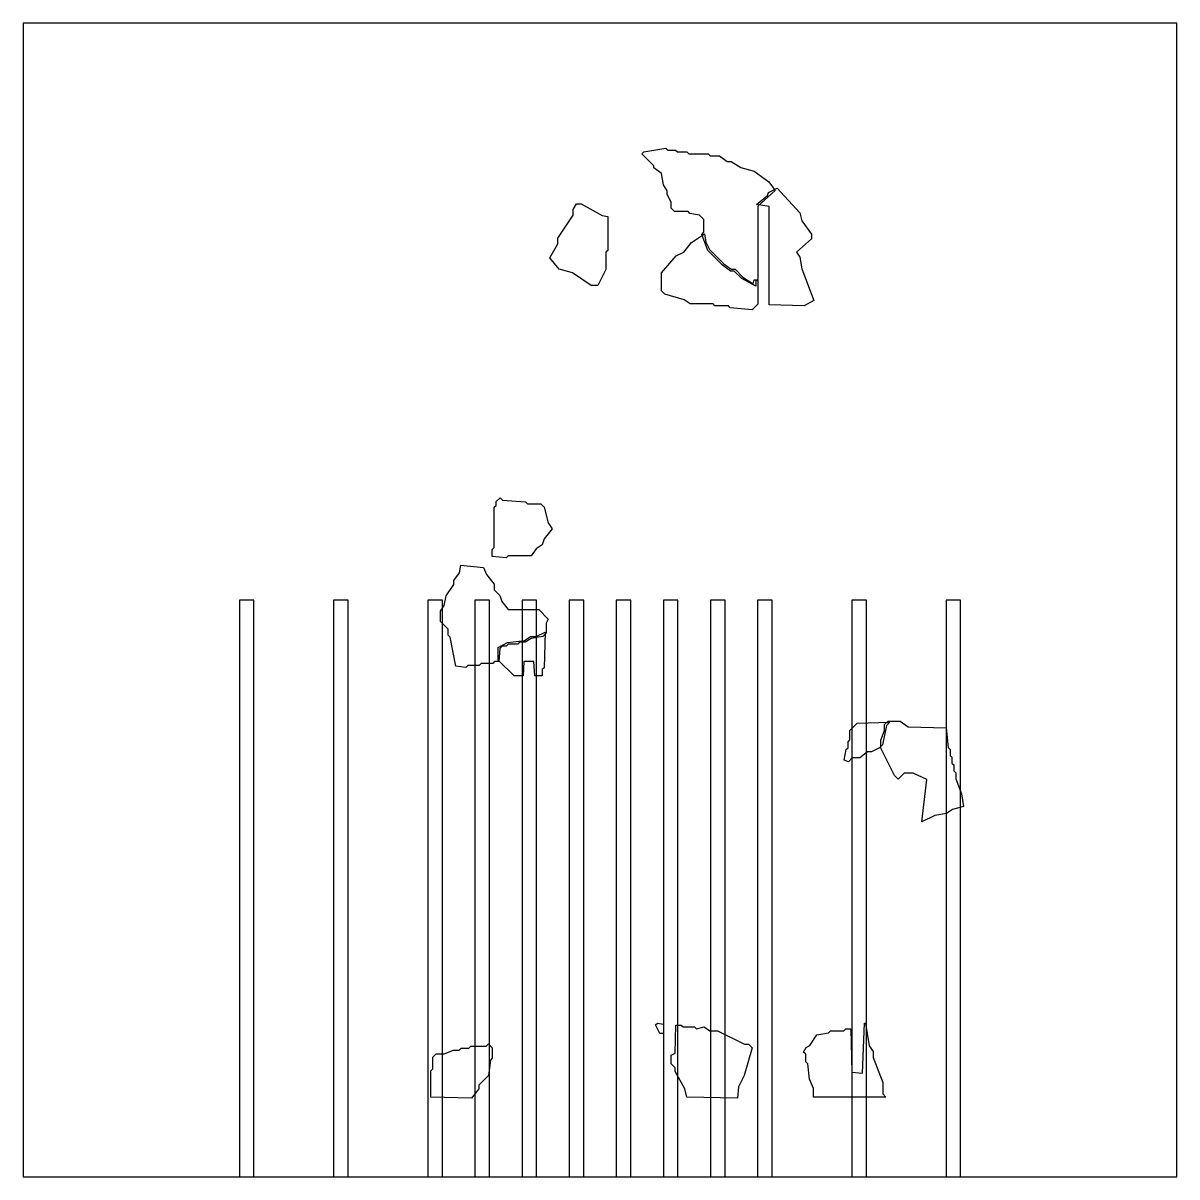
# Model space of a CAD drawing. Header units: millimetres. Extents: x 0 to 283, y 0 to 283.
import ezdxf

# ---------------------------------------------------------------- set-up
doc = ezdxf.new("R2010")
doc.units = ezdxf.units.MM
for name, color, linetype in [('CUT_OUTLINE', 5, 'Continuous'), ('CUT_SLOT', 1, 'Continuous'), ('ENG_D', 3, 'Continuous'), ('ENG_K', 2, 'Continuous'), ('ENG_L', 4, 'Continuous')]:
    doc.layers.add(name, color=color, linetype=linetype)

msp = doc.modelspace()

# ---------------------------------------------------------------- linework, layer by layer
at = {"layer": 'CUT_OUTLINE'}
msp.add_lwpolyline([(0, 0), (282.84, 0), (282.84, 282.84), (0, 282.84), (0, 0)], close=True, dxfattribs=at)
at = {"layer": 'CUT_SLOT'}
for points in [[(53.04, 0), (56.6, 0), (56.6, 141.42), (53.04, 141.42), (53.04, 0)], [(76.13, 0), (79.69, 0), (79.69, 141.42), (76.13, 141.42), (76.13, 0)], [(99.22, 0), (102.79, 0), (102.79, 141.42), (99.22, 141.42), (99.22, 0)], [(110.77, 0), (114.34, 0), (114.34, 141.42), (110.77, 141.42), (110.77, 0)], [(122.32, 0), (125.88, 0), (125.88, 141.42), (122.32, 141.42), (122.32, 0)], [(133.87, 0), (137.43, 0), (137.43, 141.42), (133.87, 141.42), (133.87, 0)], [(145.41, 0), (148.98, 0), (148.98, 141.42), (145.41, 141.42), (145.41, 0)], [(156.96, 0), (160.52, 0), (160.52, 141.42), (156.96, 141.42), (156.96, 0)], [(168.51, 0), (172.07, 0), (172.07, 141.42), (168.51, 141.42), (168.51, 0)], [(180.05, 0), (183.62, 0), (183.62, 141.42), (180.05, 141.42), (180.05, 0)], [(203.15, 0), (206.71, 0), (206.71, 141.42), (203.15, 141.42), (203.15, 0)], [(226.24, 0), (229.81, 0), (229.81, 141.42), (226.24, 141.42), (226.24, 0)]]:
    msp.add_lwpolyline(points, close=True, dxfattribs=at)
at = {"layer": 'ENG_D'}
for points in [[(176.16, 220.19), (174.32, 222.03), (173.4, 222.03), (171.44, 223.5), (167.85, 227.09), (166.37, 231.05), (166.88, 231.56), (166.88, 234.66), (165.82, 235.72), (163.46, 236.19), (163.01, 236.65), (159.71, 236.65), (158.86, 237.49), (158.86, 238.95), (157.92, 240.83), (157.92, 241.76), (156.99, 243.16), (156.53, 245.94), (154.62, 247.37), (154.62, 247.86), (151.69, 250.79), (152.15, 251.24), (157.53, 252.22), (158.02, 251.73), (159.9, 251.73), (160.38, 251.26), (162.73, 251.26), (163.2, 250.79), (167.92, 250.79), (168.39, 250.32), (170.73, 250.32), (172.61, 248.9), (173.54, 248.9), (175.93, 247.47), (179.24, 246.52), (182.84, 243.89), (184.4, 241.8), (180.08, 237.95), (180.08, 220.05), (179.61, 219.58), (179.61, 218.34), (176.16, 220.19)], [(120.35, 122.8), (116.44, 126.71), (116.44, 129.77), (118.72, 131.04), (122.95, 131.51), (124.38, 132.46), (125.81, 132.46), (128, 133.56), (127.75, 124.82), (127.28, 124.35), (127.28, 122.8), (125.41, 122.8), (125.17, 126.34), (122.79, 126.34), (122.55, 122.8), (120.35, 122.8)], [(155.04, 37.29), (155.49, 37.73), (156.98, 37.43), (156.98, 35.12), (156.12, 35.12), (155.04, 37.29)], [(162.18, 21.6), (159.81, 25.87), (159.81, 26.77), (158.86, 27.72), (158.86, 29.84), (159.81, 30.32), (160.05, 37.24), (161.32, 37.24), (161.79, 36.77), (164.62, 36.77), (165.06, 36.32), (166.92, 36.79), (168.36, 35.83), (170.23, 35.83), (176.83, 32.53), (177.82, 32.53), (178.69, 31.65), (176.76, 24.9), (175.36, 22.09), (175.11, 19.32), (162.69, 19.57), (162.18, 21.6)], [(99.94, 26.02), (100.41, 26.5), (100.41, 29.32), (101.25, 30.17), (103.19, 30.17), (105.55, 31.11), (106.91, 31.11), (107.38, 31.58), (109.27, 31.58), (109.74, 32.06), (113.51, 32.06), (114.08, 32.62), (115.02, 31.68), (115.02, 29.13), (114.54, 28.65), (114.07, 24.87), (111.72, 22.53), (111.72, 21.6), (109.95, 19.32), (99.94, 19.57), (99.94, 26.02)]]:
    msp.add_lwpolyline(points, close=True, dxfattribs=at)
at = {"layer": 'ENG_K'}
for points in [[(182.9, 237.86), (179.75, 238.38), (182.47, 240.56), (182.71, 241.29), (184.84, 242.36), (190.43, 236.29), (190.9, 234.39), (193.28, 231.06), (193.28, 229.94), (189.58, 226.7), (190.44, 225.42), (190.91, 222.56), (193.8, 214.85), (191.45, 213.54), (182.9, 213.79), (182.9, 237.86)], [(172.91, 213.55), (169.61, 213.55), (169.14, 214.02), (163.51, 214.02), (162.06, 214.98), (157.32, 216.4), (156.51, 217.22), (156.51, 221.65), (160.13, 225.76), (162.01, 226.7), (163.89, 229.04), (167.06, 231.16), (167.34, 229.17), (168.25, 227.36), (171.75, 223.86), (173.56, 222.5), (174.52, 222.5), (176.46, 220.56), (178.97, 218.89), (179.18, 219.91), (180.08, 219.91), (180.08, 213.92), (178.75, 212.59), (173.37, 213.08), (172.91, 213.55)], [(218.21, 98.99), (216, 98.99), (214.49, 97.48), (213.59, 98.38), (210.25, 105.07), (210.25, 107.05), (211.19, 109.41), (211.19, 110.88), (212.03, 111.72), (215.04, 111.72), (216.93, 110.31), (226.25, 110.07), (226.74, 105.23), (227.22, 104.75), (227.22, 103.34), (227.69, 102.86), (227.69, 101.45), (228.16, 100.98), (228.16, 99.56), (228.63, 99.09), (228.63, 97.62), (230.04, 93.87), (230.55, 90.81), (227.79, 90.06), (226.36, 89.11), (223.52, 88.63), (220.33, 87.04), (221.54, 97.44), (218.21, 98.99)], [(193.75, 21.64), (192.81, 23.98), (192.34, 27.7), (191.86, 28.19), (191.86, 30.07), (191.34, 30.59), (191.92, 31.76), (192.88, 32.24), (194.55, 34.86), (197.41, 35.34), (197.89, 35.83), (201.19, 35.83), (201.66, 36.3), (202.93, 36.3), (203.17, 25.67), (205.78, 25.47), (206.29, 37.7), (206.53, 37.72), (207.41, 32.14), (208.36, 30.71), (208.36, 29.27), (210.72, 23.14), (210.72, 20.37), (211.52, 19.56), (193.75, 19.56), (193.75, 21.64)]]:
    msp.add_lwpolyline(points, close=True, dxfattribs=at)
at = {"layer": 'ENG_L'}
for points in [[(139.23, 218.5), (134.72, 221.58), (131.39, 222.53), (129.12, 225.31), (131.05, 228.69), (131.05, 230.12), (134.82, 235.77), (134.82, 237.18), (135.63, 238.53), (136.77, 238.53), (141.97, 235.69), (143.31, 235.42), (143.31, 227.12), (142.84, 226.65), (142.84, 222.45), (140.86, 218.5), (139.23, 218.5)], [(115.02, 152.05), (115.02, 153.78), (115.49, 154.25), (115.49, 164.15), (115.97, 164.62), (115.97, 165.56), (116.91, 166.5), (117.49, 165.93), (123.14, 165.46), (123.61, 164.99), (126.91, 164.99), (127.73, 164.17), (128.68, 160.37), (129.69, 158.85), (127.73, 156.39), (127.24, 154.94), (125.8, 153.98), (124.57, 152.26), (118.89, 152.26), (118.41, 151.78), (115.02, 152.05)], [(106.1, 125.18), (104.67, 132.35), (104.18, 132.84), (104.18, 134.25), (102.29, 136.14), (102.29, 138.66), (103.25, 140.1), (103.72, 142.46), (105.59, 145.26), (105.59, 146.21), (107.02, 148.11), (107.28, 149.93), (112.83, 149.42), (113.58, 147.67), (115.49, 145.28), (115.49, 143.88), (116.88, 142.49), (117.35, 141.06), (118.91, 139.06), (126.43, 139.06), (128.74, 136.75), (128.22, 135.71), (128.22, 133.31), (127.39, 132.48), (124.54, 132), (123.11, 131.05), (121.72, 131.05), (121.25, 130.58), (118.89, 130.58), (118.42, 130.11), (117.48, 130.11), (116.9, 129.53), (116.66, 126.34), (115.59, 126.34), (115.12, 125.87), (112.29, 125.87), (111.82, 125.39), (108.99, 125.39), (108.51, 124.91), (106.1, 125.18)], [(201.25, 102.14), (201.78, 104.77), (202.23, 105.22), (202.23, 106.64), (202.7, 107.11), (202.7, 109.46), (204.49, 111.25), (212.48, 111.51), (211.64, 110.66), (210.7, 105.95), (209.91, 105.17), (207.95, 104.18), (207.03, 104.18), (205.14, 102.77), (203.27, 102.77), (202.3, 101.79), (201.25, 102.14)]]:
    msp.add_lwpolyline(points, close=True, dxfattribs=at)

doc.saveas('drawing.dxf')
